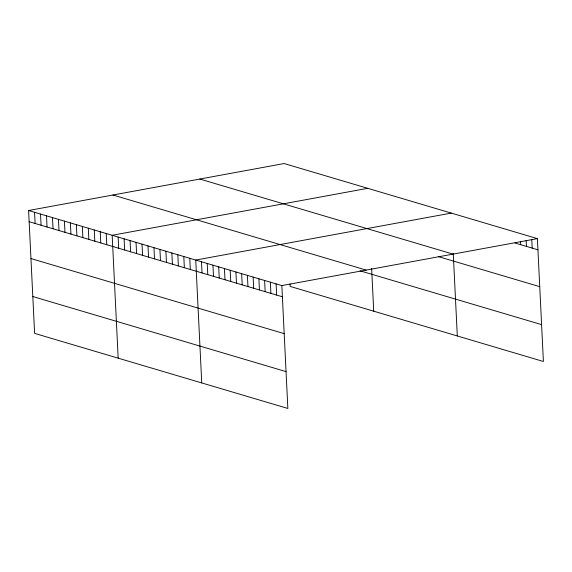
<?xml version="1.0" encoding="UTF-8"?>
<svg xmlns="http://www.w3.org/2000/svg" width="572" height="572" viewBox="0 0 572 572"><rect width="100%" height="100%" fill="white"/><g stroke="black" fill="none" stroke-linecap="round" stroke-linejoin="round"><path stroke-width="0.86" d="M28.6 210.51L281.839 285.585L287.852 408.458L34.613 333.383L28.6 210.51L284.148 163.542L537.387 238.617L543.4 361.49L290.161 286.415L290.04 283.905M367.717 188.317L112.169 235.285L118.175 358.158M451.287 213.091L195.738 260.06L201.744 382.933M281.839 285.585L537.387 238.617M514.979 243.007L537.937 249.814M199.821 179.043L453.06 254.118M438.288 256.592L539.739 286.665M112.934 195.009L366.173 270.084M359.988 270.799L541.598 324.639M29.151 221.707L282.389 296.775M30.952 258.558L284.191 333.633M32.804 296.532L286.043 371.607M531.774 239.496L532.196 248.112M526.161 240.383L526.454 246.41M520.549 241.262L520.72 244.709M453.267 253.603L457.3 335.964M371.628 268.297L373.731 311.189M276.097 283.884L276.648 295.073M270.356 282.182L270.906 293.372M264.622 280.48L265.165 291.67M258.88 278.778L259.423 289.968M253.139 277.077L253.689 288.267M247.397 275.375L247.948 286.565M241.656 273.673L242.206 284.863M235.921 271.972L236.465 283.161M230.18 270.27L230.723 281.46M224.438 268.568L224.989 279.758M218.697 266.867L219.248 278.056M212.956 265.165L213.506 276.355M207.221 263.463L207.765 274.653M201.48 261.762L202.023 272.951M189.768 258.287L190.319 269.483M183.798 256.521L184.348 267.71M177.828 254.747L178.378 265.944M171.865 252.981L172.408 264.171M165.894 251.208L166.438 262.405M159.924 249.442L160.467 260.632M153.954 247.669L154.504 258.866M147.984 245.903L148.534 257.093M142.013 244.13L142.564 255.327M136.043 242.364L136.594 253.553M130.08 240.59L130.623 251.787M124.11 238.824L124.653 250.014M118.139 237.051L118.683 248.248M106.199 233.512L106.749 244.709M100.229 231.746L100.779 242.936M94.258 229.973L94.809 241.169M88.295 228.207L88.839 239.403M82.325 226.433L82.868 237.63M76.355 224.667L76.898 235.864M70.385 222.894L70.935 234.091M64.414 221.128L64.965 232.325M58.444 219.355L58.995 230.552M52.474 217.589L53.024 228.786M46.511 215.816L47.054 227.012M40.541 214.05L41.084 225.246M34.57 212.276L35.114 223.473"/></g></svg>
